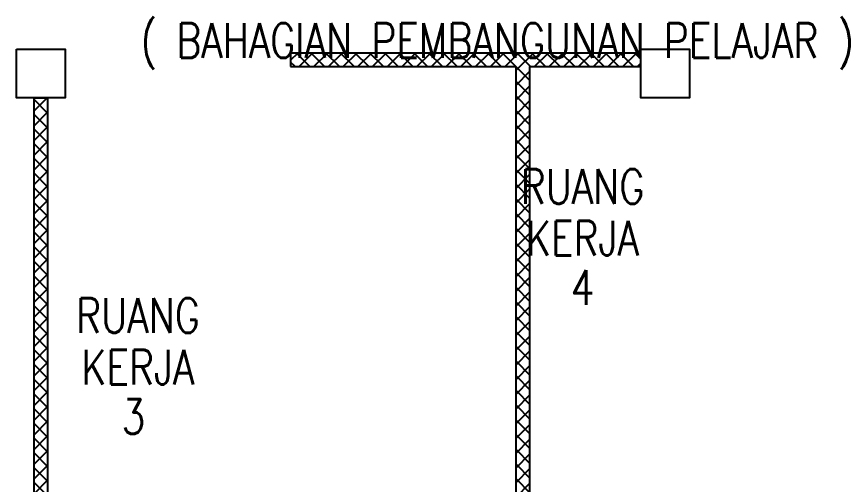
# Model space of a CAD drawing. Header units: millimetres. Extents: x 982 to 80582, y 687 to 58800.
# Drawn here: x 27192 to 33194, y 16023 to 19393 of the extents above; entities that cross this region are included whole.
import ezdxf
from ezdxf.enums import TextEntityAlignment as Align

# ---------------------------------------------------------------- set-up
doc = ezdxf.new("R2010")
doc.units = ezdxf.units.MM
for name, color, linetype in [('A-ARR', 4, 'Continuous'), ('A-COLUMN', 3, 'Continuous'), ('A-HATCH', 8, 'Continuous'), ('A-PARTITION', 4, 'Continuous'), ('A-ROOMSYM', 3, 'Continuous')]:
    doc.layers.add(name, color=color, linetype=linetype)
doc.styles.add('style1', font='romans.shx', dxfattribs={"height": 750})
pattern_1 = [(45, (3598.94, -197620.7), (-53.033009, 53.033009), []), (135, (3598.94, -197620.7), (-53.033009, -53.033009), [])]

msp = doc.modelspace()

# ---------------------------------------------------------------- hatches: boundary and pattern name
at = {"layer": 'A-HATCH'}
h = msp.add_hatch(dxfattribs=at)
h.set_pattern_fill('ANSI37', color=8, scale=600)
h.set_pattern_definition(pattern_1)
h.paths.add_polyline_path([(30892.1, 18983.1), (30792.1, 18983.1), (30792.1, 14633.1), (30817.1, 14633.1), (30867.1, 14633.1), (30892.1, 14633.1)])
h.paths.add_polyline_path([(31692.1, 19033.1), (31692.1, 19133.1), (29167.1, 19133.1), (29167.1, 19033.1), (30792.1, 19033.1), (30792.1, 18983.1), (30892.1, 18983.1), (30892.1, 19033.1)])
h = msp.add_hatch(dxfattribs=at)
h.set_pattern_fill('ANSI37', color=8, scale=600)
h.set_pattern_definition(pattern_1)
h.paths.add_polyline_path([(27417.1, 18808.1), (27367.1, 18808.1), (27367.1, 14633.1), (27417.1, 14633.1)])
h.paths.add_polyline_path([(27367.1, 18808.1), (27317.1, 18808.1), (27317.1, 14633.1), (27367.1, 14633.1)])

# ---------------------------------------------------------------- linework, layer by layer
at = {"layer": 'A-ARR', "color": 8}
msp.add_line((27317.1, 18808.1), (27417.1, 18808.1), dxfattribs=at)
at = {"layer": 'A-COLUMN', "color": 8}
for points in [[(27192.1, 19158.1), (27542.1, 19158.1), (27542.1, 18808.1), (27192.1, 18808.1)], [(31692.1, 19158.1), (32042.1, 19158.1), (32042.1, 18808.1), (31692.1, 18808.1)]]:
    msp.add_lwpolyline(points, close=True, dxfattribs=at)
at = {"layer": 'A-PARTITION', "color": 8}
for p, q in [((29167.1, 19133.1), (31692.1, 19133.1)), ((29167.1, 19133.1), (29167.1, 19033.1)), ((29167.1, 19033.1), (30792.1, 19033.1)), ((30792.1, 14633.1), (30792.1, 19033.1)), ((30892.1, 14633.1), (30892.1, 19033.1)), ((30892.1, 19033.1), (31692.1, 19033.1)), ((27317.1, 14633.1), (27317.1, 18808.1)), ((27417.1, 14633.1), (27417.1, 18808.1))]:
    msp.add_line(p, q, dxfattribs=at)

# ---------------------------------------------------------------- texts
at = {"layer": 'A-ROOMSYM', "color": 8, "style": 'style1', "width": 0.8}
for s, p in [('( BAHAGIAN PEMBANGUNAN PELAJAR )', (30657.1, 19095.2)), ('RUANG', (31270.8, 18044.4)), ('KERJA', (31270.8, 17672.2)), ('4', (31270.8, 17316.4)), ('RUANG', (28066.7, 17114)), ('KERJA', (28066.7, 16741.8)), ('3', (28033.2, 16386))]:
    msp.add_text(s, height=250, dxfattribs=at).set_placement(p, align=Align.CENTER)

doc.saveas('drawing.dxf')
